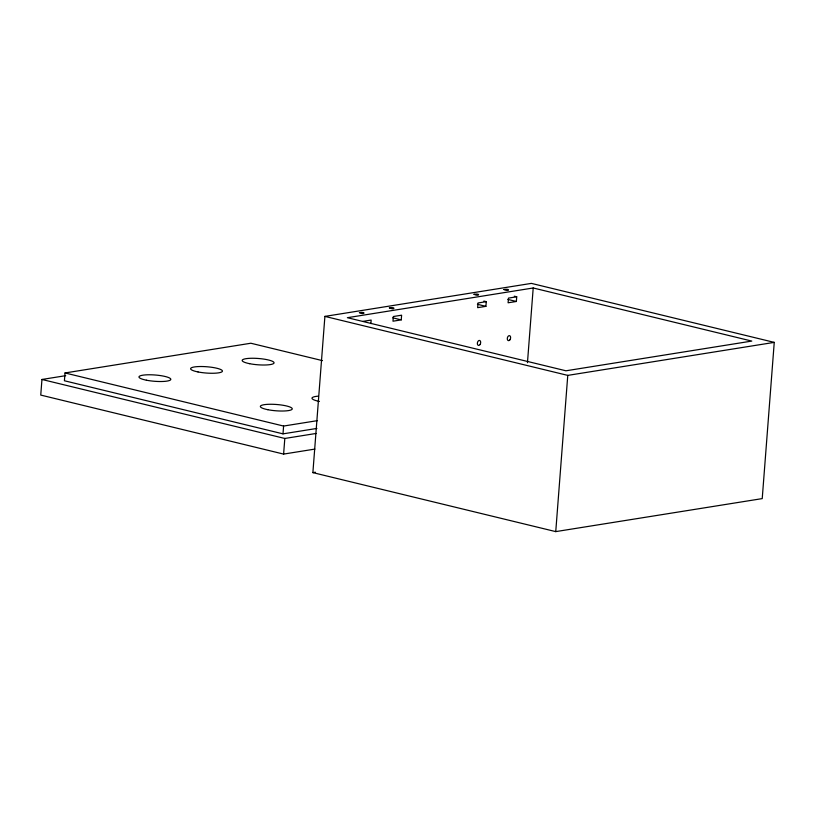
<?xml version="1.0" encoding="UTF-8"?>
<svg xmlns="http://www.w3.org/2000/svg" width="815" height="815" viewBox="0 0 815 815"><rect width="100%" height="100%" fill="white"/><g stroke="black" fill="none" stroke-linecap="round" stroke-linejoin="round"><path stroke-width="1.22" d="M65.73 375.664L41.952 379.464L40.75 395.081L283.61 454.087L314.896 449.085M322.475 360.637L250.857 343.237L65.017 372.954L64.416 380.758L282.999 433.855L316.903 428.435M282.999 433.855L283.6 426.051L317.504 420.632M283.61 454.087L284.812 438.46L316.098 433.458M312.879 472.619L324.9 316.393L531.39 283.386L774.25 342.382L762.229 498.607L555.749 531.614L312.879 472.619L315.385 472.221M370.886 323.575L371.151 320.061L362.889 321.385M401.245 319.877L401.612 315.191L393.35 316.515L392.993 321.202L401.245 319.877L392.748 317.819M486.27 301.662L478.008 302.976L477.651 307.663L485.903 306.348L486.27 301.662L483.835 301.071M516.72 296.792L508.468 298.107L508.102 302.793L516.364 301.479L516.72 296.792L514.296 296.202M527.458 362.716L533.204 287.98L751.787 341.078L565.946 370.794L347.373 317.697L533.204 287.98M555.749 531.614L567.77 375.389L774.25 342.382M507.857 299.411L516.364 301.479M477.407 304.28L485.903 306.348M324.9 316.393L567.77 375.389M65.017 372.954L283.6 426.051M41.952 379.464L284.812 438.46M319.449 401.449A15.984 3.158 4.4 0 1 317.972 396.182M359.435 312.644C364.651 315.303 366.363 311.371 359.435 312.644M389.376 307.856C394.592 310.515 396.304 306.583 389.376 307.856M474.035 294.317C479.251 296.976 480.962 293.054 474.035 294.317M503.976 289.529C509.192 292.198 510.903 288.265 503.976 289.529M509.986 339.733A2.557 1.599 -76.3 0 0 509.569 335.668A2.557 1.599 -76.3 0 0 507.307 339.05A2.557 1.599 -76.3 0 0 509.986 339.733M480.045 344.521A2.557 1.599 -76.3 0 0 479.628 340.456A2.557 1.599 -76.3 0 0 477.366 343.838A2.557 1.599 -76.3 0 0 480.045 344.521M146.394 380.197A15.984 3.158 4.4 0 0 170.814 379.444A15.984 3.158 4.4 0 0 147.454 374.798A15.984 3.158 4.4 0 0 146.394 380.197M249.645 363.694A15.984 3.158 4.4 0 0 274.054 362.94A15.984 3.158 4.4 0 0 250.694 358.284A15.984 3.158 4.4 0 0 249.645 363.694M198.025 371.946A15.984 3.158 4.4 0 0 222.434 371.192A15.984 3.158 4.4 0 0 199.074 366.546A15.984 3.158 4.4 0 0 198.025 371.946M267.829 409.701A15.984 3.158 4.4 0 0 292.249 408.947A15.984 3.158 4.4 0 0 268.889 404.291A15.984 3.158 4.4 0 0 267.829 409.701"/></g></svg>
